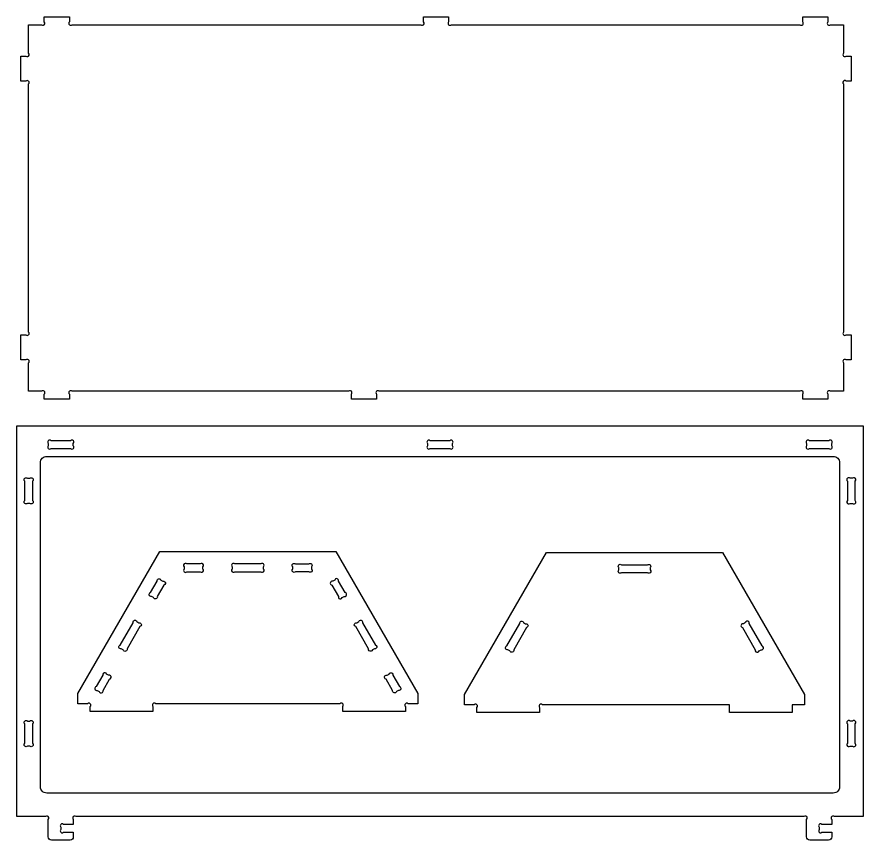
# Model space of a CAD drawing. Extents: x -74 to 95, y -57 to 54.
# Drawn here: x -74.5 to -20.5, y -57 to -4.4 of the extents above; entities that cross this region are included whole.
import ezdxf

# ---------------------------------------------------------------- set-up
doc = ezdxf.new("R2010")
doc.units = 0
doc.header["$MEASUREMENT"] = 0
doc.layers.add('LAYER1', color=18, linetype='CONTINUOUS')

msp = doc.modelspace()

# ---------------------------------------------------------------- linework, layer by layer
at = {"layer": 'LAYER1'}
for points in [[(-74.207, -24.713), (-73.884, -24.713, 1), (-73.707, -24.537), (-73.707, -8.688, 1), (-73.884, -8.511), (-74.207, -8.511), (-74.207, -6.911), (-73.884, -6.911, 1), (-73.707, -6.734), (-73.707, -4.911), (-72.884, -4.911, 1), (-72.707, -4.734), (-72.707, -4.411), (-71.107, -4.411), (-71.107, -4.734, 1), (-70.93, -4.911), (-48.684, -4.911, 1), (-48.507, -4.734), (-48.507, -4.411), (-46.907, -4.411), (-46.907, -4.734, 1), (-46.73, -4.911), (-24.484, -4.911, 1), (-24.307, -4.734), (-24.307, -4.411), (-22.707, -4.411), (-22.707, -4.734, 1), (-22.53, -4.911), (-21.707, -4.911), (-21.707, -6.734, 1), (-21.53, -6.911), (-21.207, -6.911), (-21.207, -8.511), (-21.53, -8.511, 1), (-21.707, -8.688), (-21.707, -24.537, 1), (-21.53, -24.713), (-21.207, -24.713), (-21.207, -26.313), (-21.53, -26.313, 1), (-21.707, -26.49), (-21.707, -28.313), (-22.53, -28.313, 1), (-22.707, -28.49), (-22.707, -28.813), (-24.307, -28.813), (-24.307, -28.49, 1), (-24.484, -28.313), (-51.33, -28.313, 1), (-51.507, -28.49), (-51.507, -28.813), (-53.107, -28.813), (-53.107, -28.49, 1), (-53.284, -28.313), (-70.93, -28.313, 1), (-71.107, -28.49), (-71.107, -28.813), (-72.707, -28.813), (-72.707, -28.49, 1), (-72.884, -28.313), (-73.707, -28.313), (-73.707, -26.49, 1), (-73.884, -26.313), (-74.207, -26.313)], [(-20.455, -30.526), (-20.455, -55.47), (-22.278, -55.47, 1), (-22.455, -55.647), (-22.455, -55.97), (-23.078, -55.97, 1), (-23.255, -56.147), (-23.255, -56.293, 1), (-23.078, -56.47), (-22.455, -56.47), (-22.455, -56.77, -0.414214), (-22.655, -56.97), (-23.855, -56.97, -0.414214), (-24.055, -56.77), (-24.055, -55.647, 1), (-24.231, -55.47), (-70.678, -55.47, 1), (-70.855, -55.647), (-70.855, -55.97), (-71.478, -55.97, 1), (-71.655, -56.147), (-71.655, -56.293, 1), (-71.478, -56.47), (-70.855, -56.47), (-70.855, -56.77, -0.414214), (-71.055, -56.97), (-72.255, -56.97, -0.414214), (-72.455, -56.77), (-72.455, -55.647, 1), (-72.631, -55.47), (-74.455, -55.47), (-74.455, -30.526)], [(-72.278, -31.97), (-71.031, -31.97, 1), (-70.855, -31.793), (-70.855, -31.647, 1), (-71.031, -31.47), (-72.278, -31.47, 1), (-72.455, -31.647), (-72.455, -31.793, 1)], [(-48.078, -31.97), (-46.831, -31.97, 1), (-46.655, -31.793), (-46.655, -31.647, 1), (-46.831, -31.47), (-48.078, -31.47, 1), (-48.255, -31.647), (-48.255, -31.793, 1)], [(-22.631, -31.47), (-23.878, -31.47, 1), (-24.055, -31.647), (-24.055, -31.793, 1), (-23.878, -31.97), (-22.631, -31.97, 1), (-22.455, -31.793), (-22.455, -31.647, 1)], [(-22.355, -53.97), (-72.555, -53.97, -0.414214), (-72.955, -53.57), (-72.955, -32.87, -0.414214), (-72.555, -32.47), (-22.355, -32.47, -0.414214), (-21.955, -32.87), (-21.955, -53.57, -0.414214)], [(-73.455, -34.047), (-73.455, -35.293, -1), (-73.631, -35.47), (-73.778, -35.47, -1), (-73.955, -35.293), (-73.955, -34.047, -1), (-73.778, -33.87), (-73.631, -33.87, -1)], [(-21.455, -34.047), (-21.455, -35.293, 1), (-21.278, -35.47), (-21.131, -35.47, 1), (-20.955, -35.293), (-20.955, -34.047, 1), (-21.131, -33.87), (-21.278, -33.87, 1)], [(-53.662, -48.765), (-53.662, -48.442, 1), (-53.838, -48.265), (-65.597, -48.265, 1), (-65.774, -48.442), (-65.774, -48.765), (-69.774, -48.765), (-69.774, -48.442, 1), (-69.951, -48.265), (-70.574, -48.265), (-70.574, -47.615), (-65.333, -38.539), (-54.102, -38.539), (-48.862, -47.615), (-48.862, -48.265), (-49.485, -48.265, 1), (-49.662, -48.442), (-49.662, -48.765)], [(-28.985, -48.826), (-28.985, -48.326), (-40.921, -48.326, 1), (-41.098, -48.503), (-41.098, -48.826), (-45.098, -48.826), (-45.098, -48.503, 1), (-45.274, -48.326), (-45.898, -48.326), (-45.898, -47.676), (-40.657, -38.6), (-29.426, -38.6), (-24.185, -47.676), (-24.185, -48.326), (-24.985, -48.326), (-24.985, -48.826)], [(-62.76, -39.339), (-63.606, -39.339, 1), (-63.783, -39.515), (-63.783, -39.662, 1), (-63.606, -39.839), (-62.76, -39.839, 1), (-62.583, -39.662), (-62.583, -39.515, 1)], [(-58.894, -39.339), (-60.541, -39.339, 1), (-60.718, -39.515), (-60.718, -39.662, 1), (-60.541, -39.839), (-58.894, -39.839, 1), (-58.718, -39.662), (-58.718, -39.515, 1)], [(-56.676, -39.339), (-55.829, -39.339, -1), (-55.653, -39.515), (-55.653, -39.662, -1), (-55.829, -39.839), (-56.676, -39.839, -1), (-56.853, -39.662), (-56.853, -39.515, -1)], [(-35.865, -39.4), (-34.218, -39.4, -1), (-34.042, -39.576), (-34.042, -39.723, -1), (-34.218, -39.9), (-35.865, -39.9, -1), (-36.042, -39.723), (-36.042, -39.576, -1)], [(-65.071, -40.685), (-65.494, -41.418, -1), (-65.736, -41.482), (-65.863, -41.409, -1), (-65.927, -41.168), (-65.504, -40.435, -1), (-65.263, -40.37), (-65.136, -40.443, -1)], [(-54.364, -40.685), (-53.941, -41.418, 1), (-53.699, -41.482), (-53.573, -41.409, 1), (-53.508, -41.168), (-53.931, -40.435, 1), (-54.173, -40.37), (-54.299, -40.443, 1)], [(-66.604, -43.339), (-67.427, -44.765, -1), (-67.668, -44.83), (-67.795, -44.756, -1), (-67.86, -44.515), (-67.037, -43.089, -1), (-66.795, -43.024), (-66.668, -43.098, -1)], [(-52.399, -43.089), (-51.575, -44.515, -1), (-51.64, -44.756), (-51.767, -44.83, -1), (-52.008, -44.765), (-52.832, -43.339, -1), (-52.767, -43.098), (-52.64, -43.024, -1)], [(-41.928, -43.4), (-42.751, -44.826, -1), (-42.992, -44.891), (-43.119, -44.817, -1), (-43.184, -44.576), (-42.361, -43.15, -1), (-42.119, -43.085), (-41.992, -43.159, -1)], [(-28.155, -43.4), (-27.332, -44.826, 1), (-27.091, -44.891), (-26.964, -44.817, 1), (-26.899, -44.576), (-27.722, -43.15, 1), (-27.964, -43.085), (-28.091, -43.159, 1)], [(-68.969, -46.436), (-69.393, -47.169, 1), (-69.328, -47.411), (-69.201, -47.484, 1), (-68.96, -47.419), (-68.536, -46.686, 1), (-68.601, -46.445), (-68.728, -46.372, 1)], [(-50.466, -46.436), (-50.043, -47.169, -1), (-50.107, -47.411), (-50.234, -47.484, -1), (-50.476, -47.419), (-50.899, -46.686, -1), (-50.834, -46.445), (-50.707, -46.372, -1)], [(-73.455, -49.547), (-73.455, -50.793, -1), (-73.631, -50.97), (-73.778, -50.97, -1), (-73.955, -50.793), (-73.955, -49.547, -1), (-73.778, -49.37), (-73.631, -49.37, -1)], [(-21.455, -49.547), (-21.455, -50.793, 1), (-21.278, -50.97), (-21.131, -50.97, 1), (-20.955, -50.793), (-20.955, -49.547, 1), (-21.131, -49.37), (-21.278, -49.37, 1)]]:
    msp.add_lwpolyline(points, format="xyb", close=True, dxfattribs=at)

doc.saveas('drawing.dxf')
